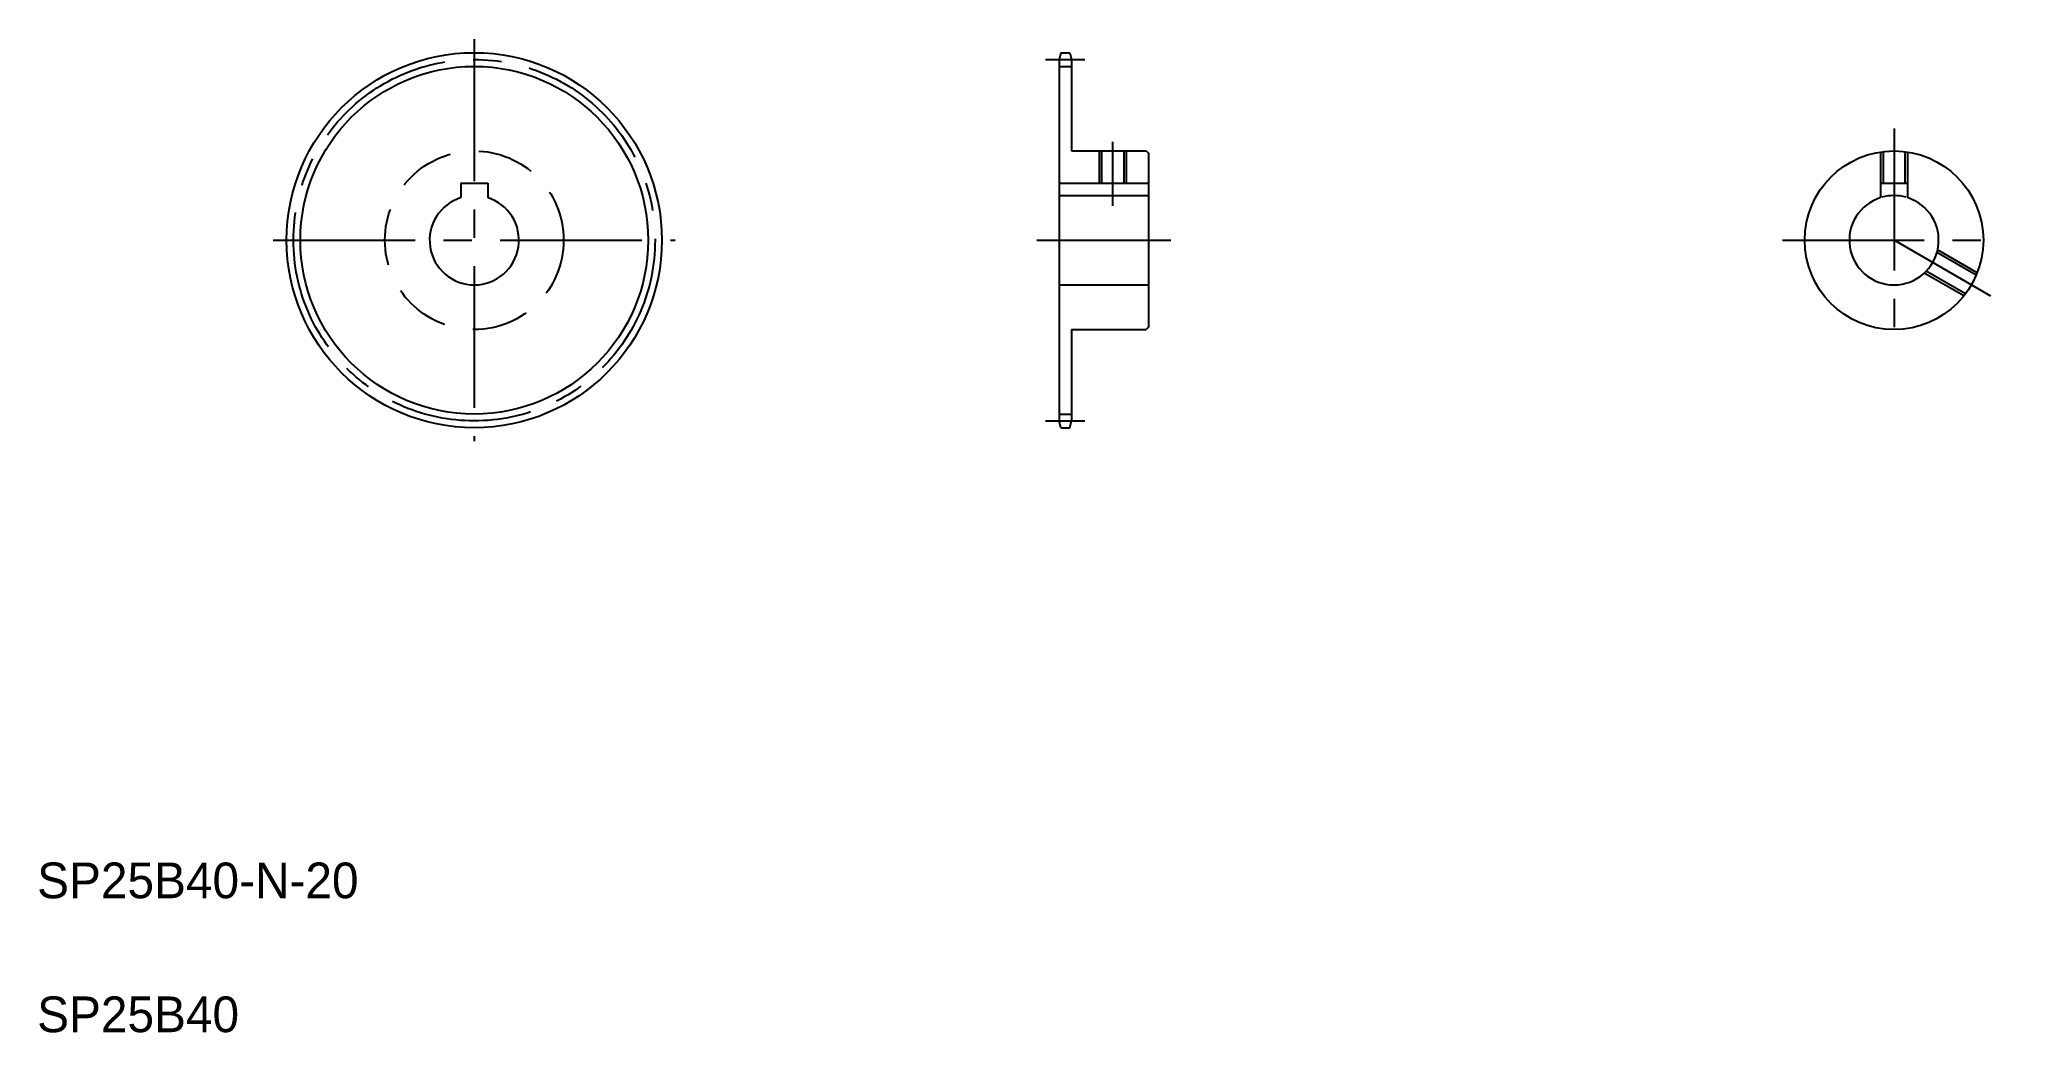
# Model space of a CAD drawing. Extents: x 20 to 461, y 20 to 242.
import ezdxf

# ---------------------------------------------------------------- set-up
doc = ezdxf.new("R2010")
doc.units = 0
doc.linetypes.add('CENTER', pattern=[50.8, 31.75, -6.35, 6.35, -6.35])
doc.linetypes.add('DASHED', pattern=[19.05, 12.7, -6.35])
doc.layers.get('0').update_dxf_attribs({"linetype": 'CONTINUOUS'})
doc.layers.add('CENTER', color=1, linetype='CENTER')

msp = doc.modelspace()

# ---------------------------------------------------------------- linework, layer by layer
at = {"color": 7, "linetype": 'CONTINUOUS'}
for p, q in [((249.19, 239.39), (248.78, 237.85)), ((248.78, 237.85), (248.78, 156.92)), ((249.19, 239.39), (251.17, 239.39)), ((251.17, 239.39), (251.58, 237.85)), ((251.58, 237.85), (251.58, 217.39)), ((248.78, 236.32), (251.58, 236.32)), ((251.58, 217.39), (268.28, 217.39)), ((258.28, 217.39), (258.28, 210.19)), ((263.28, 217.39), (263.28, 210.19)), ((268.28, 217.39), (268.78, 216.89)), ((268.78, 216.89), (268.78, 177.89)), ((114.86, 210.19), (114.86, 206.93)), ((114.86, 210.19), (120.86, 210.19)), ((120.86, 210.19), (120.86, 206.93)), ((248.78, 210.19), (268.78, 210.19)), ((248.78, 207.39), (268.78, 207.39)), ((432.71, 210.19), (432.71, 206.93)), ((432.71, 210.19), (438.71, 210.19)), ((438.71, 210.19), (438.71, 206.93)), ((248.78, 187.39), (268.78, 187.39)), ((253.78, 187.39), (253.78, 187.39)), ((258.78, 187.39), (258.78, 187.39)), ((251.58, 177.39), (251.58, 156.92)), ((251.58, 177.39), (268.28, 177.39)), ((268.78, 177.89), (268.28, 177.39)), ((248.78, 158.46), (251.58, 158.46)), ((249.19, 155.39), (248.78, 156.92)), ((249.19, 155.39), (251.17, 155.39)), ((251.17, 155.39), (251.58, 156.92))]:
    msp.add_line(p, q, dxfattribs=at)
at = {"color": 3, "linetype": 'CONTINUOUS'}
for p, q in [((257.78, 217.39), (257.78, 210.19)), ((263.78, 217.39), (263.78, 210.19))]:
    msp.add_line(p, q, dxfattribs=at)
at = {"color": 3, "linetype": 'DASHED'}
for p, q in [((432.71, 217.16), (432.71, 210.19)), ((433.31, 217.24), (433.31, 210.19)), ((438.11, 217.24), (438.11, 210.19)), ((438.71, 217.16), (438.71, 210.19)), ((454.11, 189.54), (445.32, 194.61)), ((454.34, 190.1), (445.47, 195.22)), ((451.34, 184.9), (442.47, 190.02)), ((451.71, 185.38), (442.92, 190.46))]:
    msp.add_line(p, q, dxfattribs=at)
at = {"color": 7, "linetype": 'CONTINUOUS'}
for centre, radius in [((117.86, 197.39), 42), ((435.71, 197.39), 20)]:
    msp.add_circle(centre, radius, dxfattribs=at)
at = {"color": 3, "linetype": 'CONTINUOUS'}
msp.add_circle((117.86, 197.39), 38.93, dxfattribs=at)
at = {"color": 3, "linetype": 'DASHED'}
msp.add_circle((117.86, 197.39), 20, dxfattribs=at)
at = {"color": 7, "linetype": 'CONTINUOUS'}
for centre in [(117.86, 197.39), (435.71, 197.39)]:
    msp.add_arc(centre, 10, 107.4576, 72.5424, dxfattribs=at)
at = {"color": 3, "linetype": 'CONTINUOUS'}
msp.add_arc((435.71, 197.39), 10, 74.3357, 105.6643, dxfattribs=at)
at = {"layer": 'CENTER', "color": 1, "linetype": 'CENTER'}
for p, q in [((117.86, 242.39), (117.86, 152.39)), ((245.78, 237.85), (254.58, 237.85)), ((435.71, 222.39), (435.71, 172.39)), ((260.78, 219.39), (260.78, 205.08)), ((72.86, 197.39), (162.86, 197.39)), ((243.78, 197.39), (273.78, 197.39)), ((410.71, 197.39), (460.71, 197.39)), ((457.36, 184.89), (435.71, 197.39)), ((245.78, 156.92), (254.58, 156.92))]:
    msp.add_line(p, q, dxfattribs=at)
msp.add_circle((117.86, 197.39), 40.47, dxfattribs=at)

# ---------------------------------------------------------------- texts
at = {"color": 7, "linetype": 'CONTINUOUS'}
for s, p in [('SP25B40-N-20', (20, 50)), ('SP25B40', (20, 20))]:
    msp.add_text(s, height=8, dxfattribs=at).set_placement(p)

doc.saveas('drawing.dxf')
